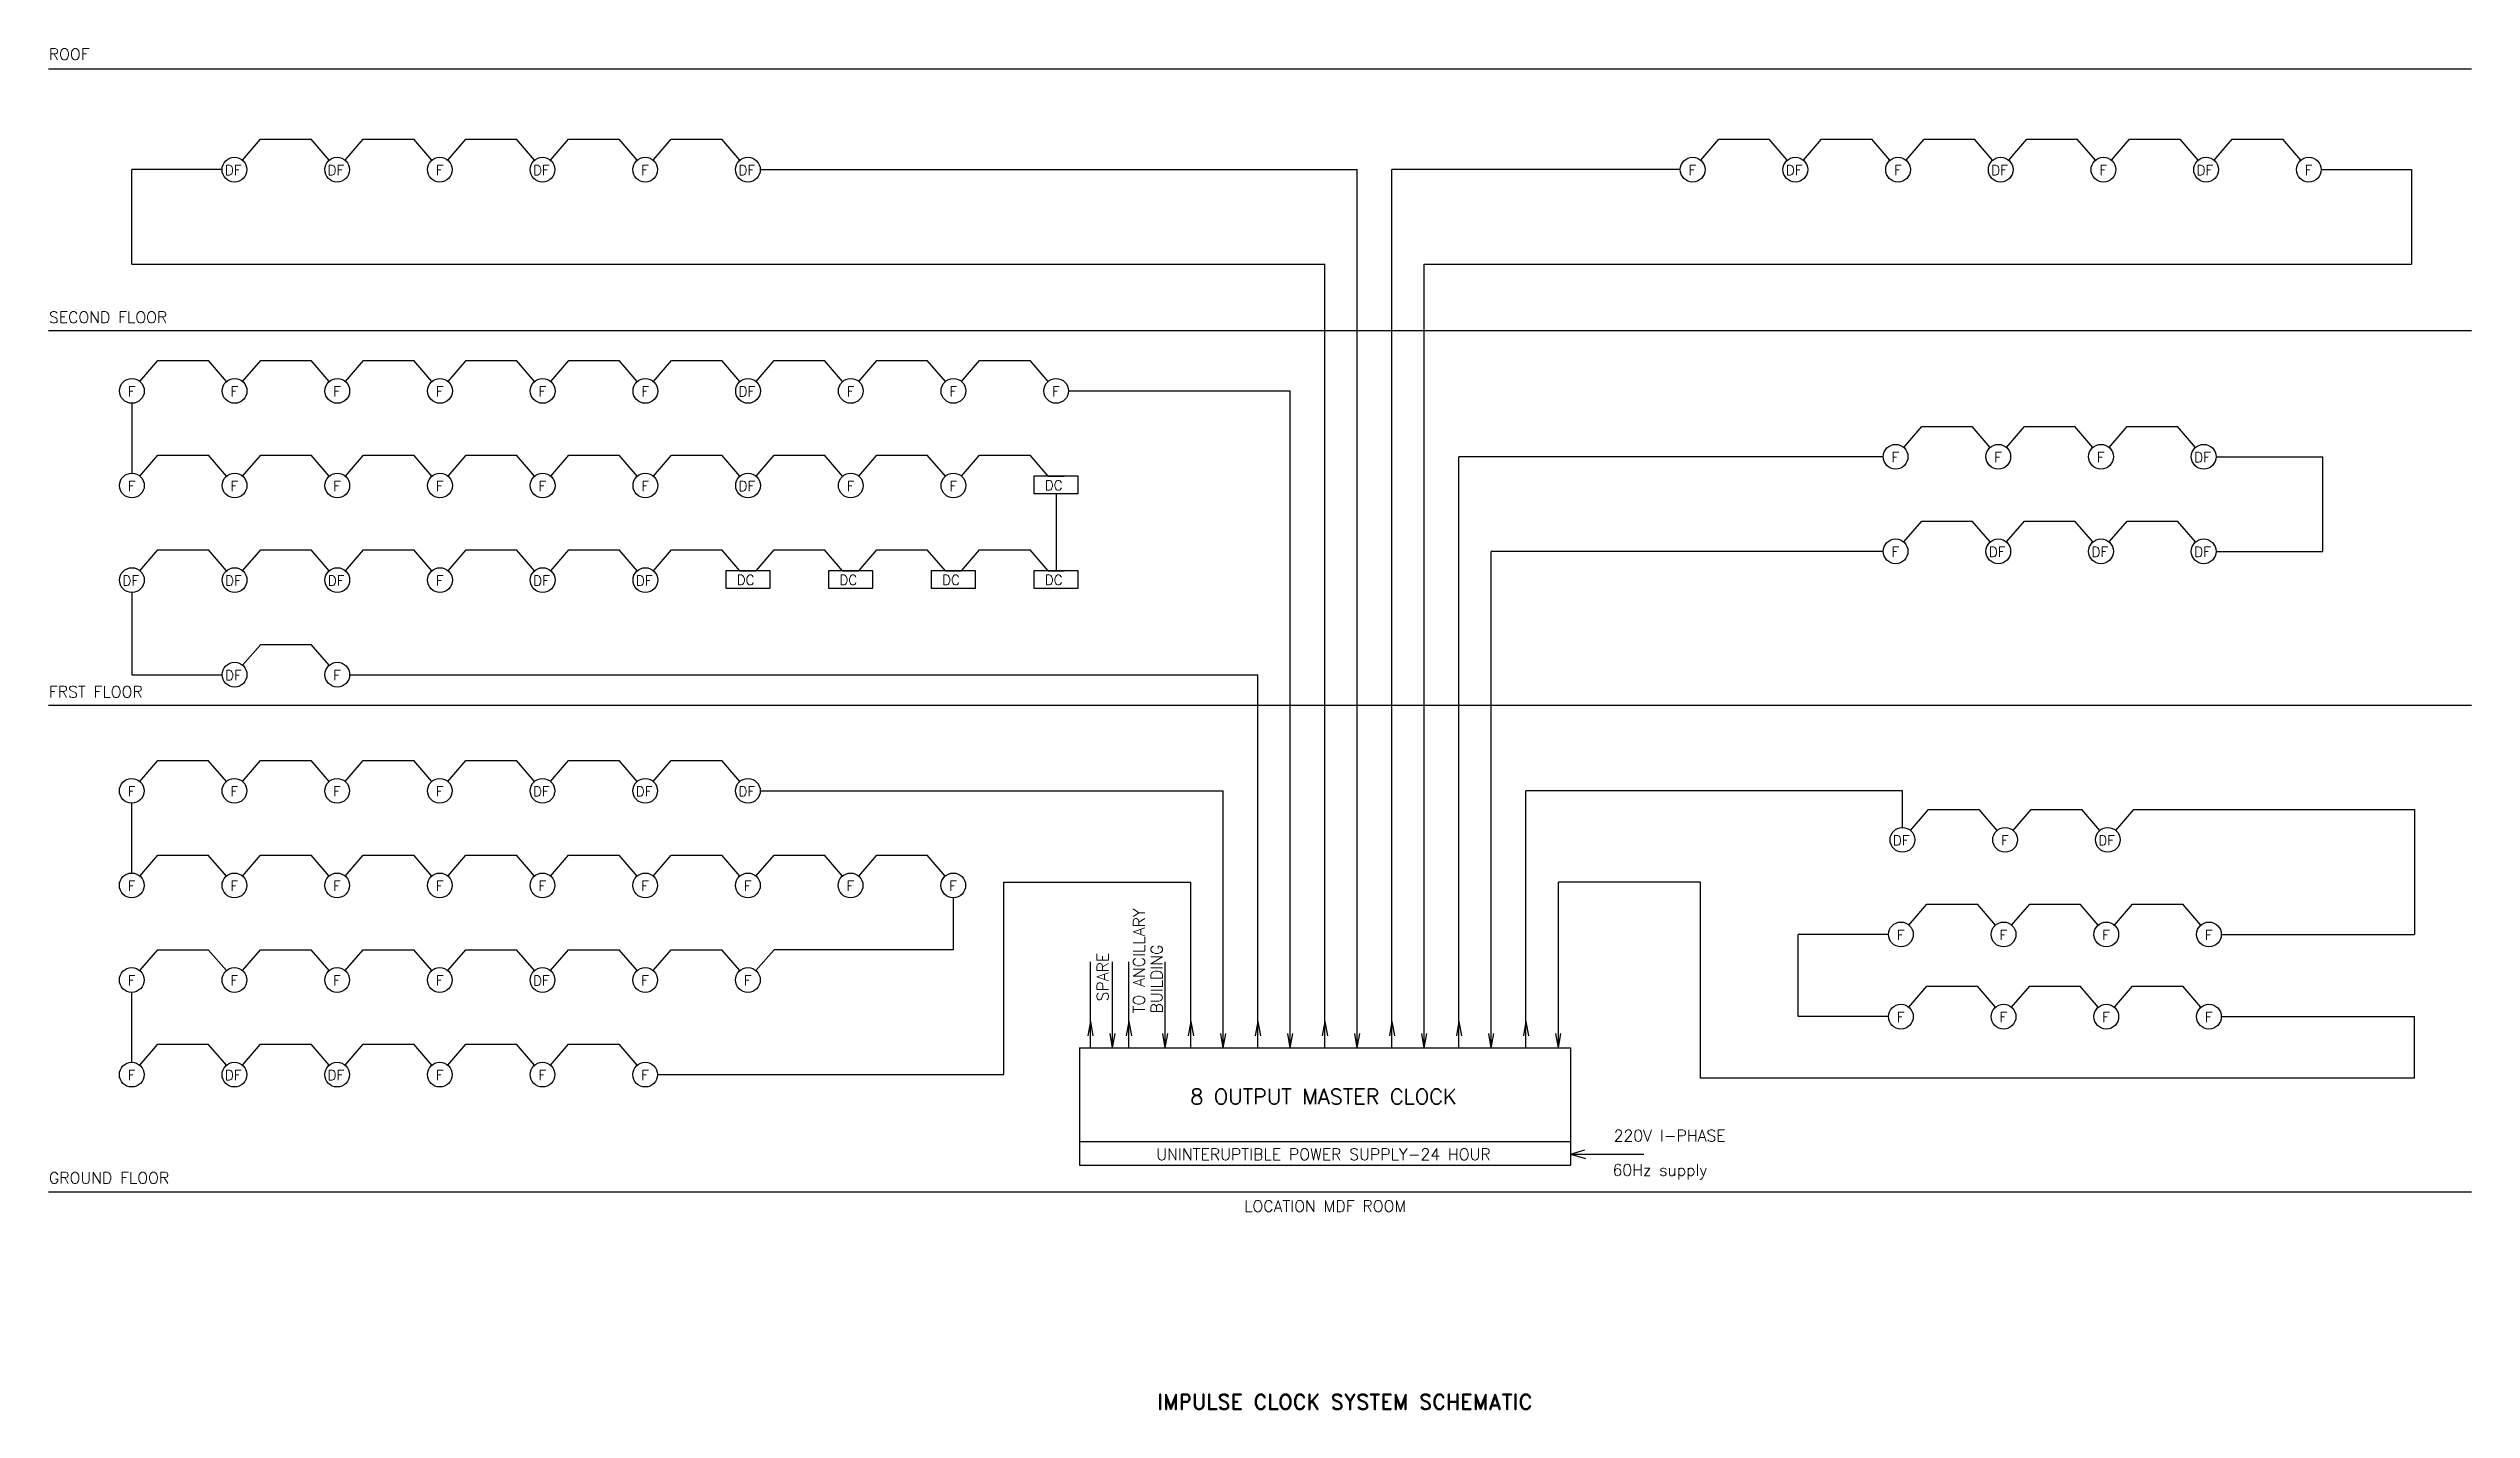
# Model space of a CAD drawing. Extents: x 225612.6 to 225707.8, y 234753.9 to 234807.3.
import ezdxf
from ezdxf.enums import TextEntityAlignment as Align

# ---------------------------------------------------------------- set-up
doc = ezdxf.new("R2010")
doc.units = 0
doc.header["$LTSCALE"] = 1000
doc.header["$MEASUREMENT"] = 0
doc.linetypes.add('DASHDOT', pattern=[1, 0.5, -0.25, 0, -0.25])
doc.layers.add('BORDER', color=4, linetype='CONTINUOUS')
doc.layers.add('CLK-PA', color=4, linetype='CONTINUOUS')
doc.styles.add('ROMAND', font='ROMAND.shx', dxfattribs={"height": 1000})
doc.styles.add('ROMANS', font='ROMANS.shx', dxfattribs={"height": 200})

msp = doc.modelspace()

# ---------------------------------------------------------------- linework, layer by layer
at = {"layer": 'BORDER', "color": 1, "linetype": 'DASHDOT'}
for p, q in [((225612.571, 234806.54), (225707.758, 234806.54)), ((225612.571, 234796.262), (225707.758, 234796.262)), ((225612.571, 234781.551), (225707.758, 234781.551)), ((225612.571, 234762.439), (225707.758, 234762.439))]:
    msp.add_line(p, q, dxfattribs=at)
at = {"layer": 'CLK-PA', "color": 4}
for p, q in [((225620.194, 234802.951), (225620.902, 234803.773)), ((225620.902, 234803.773), (225622.886, 234803.773)), ((225623.593, 234802.951), (225622.886, 234803.773)), ((225624.228, 234802.951), (225624.936, 234803.773)), ((225624.936, 234803.773), (225626.92, 234803.773)), ((225627.628, 234802.951), (225626.92, 234803.773)), ((225628.262, 234802.951), (225628.97, 234803.773)), ((225628.97, 234803.773), (225630.954, 234803.773)), ((225631.662, 234802.951), (225630.954, 234803.773)), ((225632.296, 234802.951), (225633.004, 234803.773)), ((225633.004, 234803.773), (225634.988, 234803.773)), ((225635.696, 234802.951), (225634.988, 234803.773)), ((225636.33, 234802.951), (225637.038, 234803.773)), ((225637.038, 234803.773), (225639.022, 234803.773)), ((225639.73, 234802.951), (225639.022, 234803.773)), ((225677.478, 234802.951), (225678.186, 234803.773)), ((225678.186, 234803.773), (225680.169, 234803.773)), ((225680.877, 234802.951), (225680.169, 234803.773)), ((225681.512, 234802.951), (225682.22, 234803.773)), ((225682.22, 234803.773), (225684.203, 234803.773)), ((225684.911, 234802.951), (225684.203, 234803.773)), ((225685.546, 234802.951), (225686.254, 234803.773)), ((225686.254, 234803.773), (225688.237, 234803.773)), ((225688.945, 234802.951), (225688.237, 234803.773)), ((225689.58, 234802.951), (225690.288, 234803.773)), ((225690.288, 234803.773), (225692.272, 234803.773)), ((225692.98, 234802.951), (225692.272, 234803.773)), ((225693.614, 234802.951), (225694.322, 234803.773)), ((225694.322, 234803.773), (225696.306, 234803.773)), ((225697.014, 234802.951), (225696.306, 234803.773)), ((225697.648, 234802.951), (225698.356, 234803.773)), ((225698.356, 234803.773), (225700.34, 234803.773)), ((225701.048, 234802.951), (225700.34, 234803.773)), ((225615.843, 234798.867), (225615.843, 234802.582)), ((225640.534, 234802.582), (225663.987, 234802.582)), ((225663.987, 234768.102), (225663.987, 234802.582)), ((225665.346, 234768.102), (225665.346, 234802.582)), ((225676.674, 234802.582), (225665.346, 234802.582)), ((225705.399, 234802.582), (225705.399, 234798.867)), ((225615.843, 234798.867), (225662.714, 234798.867)), ((225662.714, 234768.102), (225662.714, 234798.867)), ((225666.62, 234768.102), (225666.62, 234798.867)), ((225666.62, 234798.867), (225705.399, 234798.867)), ((225616.166, 234794.262), (225616.874, 234795.084)), ((225616.874, 234795.084), (225618.858, 234795.084)), ((225619.566, 234794.262), (225618.858, 234795.084)), ((225620.2, 234794.262), (225620.908, 234795.084)), ((225620.908, 234795.084), (225622.892, 234795.084)), ((225623.6, 234794.262), (225622.892, 234795.084)), ((225624.235, 234794.262), (225624.943, 234795.084)), ((225624.943, 234795.084), (225626.926, 234795.084)), ((225627.634, 234794.262), (225626.926, 234795.084)), ((225628.269, 234794.262), (225628.977, 234795.084)), ((225628.977, 234795.084), (225630.96, 234795.084)), ((225631.668, 234794.262), (225630.96, 234795.084)), ((225632.303, 234794.262), (225633.011, 234795.084)), ((225633.011, 234795.084), (225634.994, 234795.084)), ((225635.702, 234794.262), (225634.994, 234795.084)), ((225636.337, 234794.262), (225637.045, 234795.084)), ((225637.045, 234795.084), (225639.028, 234795.084)), ((225639.736, 234794.262), (225639.028, 234795.084)), ((225640.371, 234794.262), (225641.079, 234795.084)), ((225641.079, 234795.084), (225643.062, 234795.084)), ((225643.77, 234794.262), (225643.062, 234795.084)), ((225644.405, 234794.262), (225645.113, 234795.084)), ((225645.113, 234795.084), (225647.096, 234795.084)), ((225647.804, 234794.262), (225647.096, 234795.084)), ((225648.439, 234794.262), (225649.147, 234795.084)), ((225649.147, 234795.084), (225651.131, 234795.084)), ((225651.839, 234794.262), (225651.131, 234795.084)), ((225615.849, 234793.407), (225615.849, 234790.665)), ((225652.642, 234793.893), (225661.355, 234793.893)), ((225661.355, 234768.102), (225661.355, 234793.893)), ((225685.451, 234791.676), (225686.159, 234792.498)), ((225686.159, 234792.498), (225688.142, 234792.498)), ((225688.85, 234791.676), (225688.142, 234792.498)), ((225689.485, 234791.676), (225690.193, 234792.498)), ((225690.193, 234792.498), (225692.176, 234792.498)), ((225692.884, 234791.676), (225692.176, 234792.498)), ((225693.519, 234791.676), (225694.227, 234792.498)), ((225694.227, 234792.498), (225696.21, 234792.498)), ((225696.918, 234791.676), (225696.21, 234792.498)), ((225616.166, 234790.547), (225616.874, 234791.369)), ((225616.874, 234791.369), (225618.858, 234791.369)), ((225619.566, 234790.547), (225618.858, 234791.369)), ((225620.2, 234790.547), (225620.908, 234791.369)), ((225620.908, 234791.369), (225622.892, 234791.369)), ((225623.6, 234790.547), (225622.892, 234791.369)), ((225624.235, 234790.547), (225624.943, 234791.369)), ((225624.943, 234791.369), (225626.926, 234791.369)), ((225627.634, 234790.547), (225626.926, 234791.369)), ((225628.269, 234790.547), (225628.977, 234791.369)), ((225628.977, 234791.369), (225630.96, 234791.369)), ((225631.668, 234790.547), (225630.96, 234791.369)), ((225632.303, 234790.547), (225633.011, 234791.369)), ((225633.011, 234791.369), (225634.994, 234791.369)), ((225635.702, 234790.547), (225634.994, 234791.369)), ((225636.337, 234790.547), (225637.045, 234791.369)), ((225637.045, 234791.369), (225639.028, 234791.369)), ((225639.736, 234790.547), (225639.028, 234791.369)), ((225640.371, 234790.547), (225641.079, 234791.369)), ((225641.079, 234791.369), (225643.062, 234791.369)), ((225643.77, 234790.547), (225643.062, 234791.369)), ((225644.405, 234790.547), (225645.113, 234791.369)), ((225645.113, 234791.369), (225647.096, 234791.369)), ((225647.804, 234790.547), (225647.096, 234791.369)), ((225648.439, 234790.547), (225649.147, 234791.369)), ((225649.147, 234791.369), (225651.131, 234791.369)), ((225651.839, 234790.547), (225651.131, 234791.369)), ((225667.979, 234768.102), (225667.979, 234791.308)), ((225684.647, 234791.308), (225667.979, 234791.308)), ((225651.839, 234790.547), (225652.473, 234790.547)), ((225652.156, 234789.86), (225652.156, 234786.832)), ((225685.451, 234787.961), (225686.159, 234788.784)), ((225686.159, 234788.784), (225688.142, 234788.784)), ((225688.85, 234787.961), (225688.142, 234788.784)), ((225689.485, 234787.961), (225690.193, 234788.784)), ((225690.193, 234788.784), (225692.176, 234788.784)), ((225692.884, 234787.961), (225692.176, 234788.784)), ((225693.519, 234787.961), (225694.227, 234788.784)), ((225694.227, 234788.784), (225696.21, 234788.784)), ((225696.918, 234787.961), (225696.21, 234788.784)), ((225616.166, 234786.832), (225616.874, 234787.655)), ((225616.874, 234787.655), (225618.858, 234787.655)), ((225619.566, 234786.832), (225618.858, 234787.655)), ((225620.2, 234786.832), (225620.908, 234787.655)), ((225620.908, 234787.655), (225622.892, 234787.655)), ((225623.6, 234786.832), (225622.892, 234787.655)), ((225624.235, 234786.832), (225624.943, 234787.655)), ((225624.943, 234787.655), (225626.926, 234787.655)), ((225627.634, 234786.832), (225626.926, 234787.655)), ((225628.269, 234786.832), (225628.977, 234787.655)), ((225628.977, 234787.655), (225630.96, 234787.655)), ((225631.668, 234786.832), (225630.96, 234787.655)), ((225632.303, 234786.832), (225633.011, 234787.655)), ((225633.011, 234787.655), (225634.994, 234787.655)), ((225635.702, 234786.832), (225634.994, 234787.655)), ((225636.337, 234786.832), (225637.045, 234787.655)), ((225637.045, 234787.655), (225639.028, 234787.655)), ((225639.736, 234786.832), (225639.028, 234787.655)), ((225640.371, 234786.832), (225641.079, 234787.655)), ((225641.079, 234787.655), (225643.062, 234787.655)), ((225643.77, 234786.832), (225643.062, 234787.655)), ((225644.405, 234786.832), (225645.113, 234787.655)), ((225645.113, 234787.655), (225647.096, 234787.655)), ((225647.804, 234786.832), (225647.096, 234787.655)), ((225648.439, 234786.832), (225649.147, 234787.655)), ((225649.147, 234787.655), (225651.131, 234787.655)), ((225651.839, 234786.832), (225651.131, 234787.655)), ((225669.252, 234768.102), (225669.252, 234787.593)), ((225684.647, 234787.593), (225669.252, 234787.593)), ((225639.736, 234786.832), (225640.371, 234786.832)), ((225643.77, 234786.832), (225644.405, 234786.832)), ((225647.804, 234786.832), (225648.439, 234786.832)), ((225651.839, 234786.832), (225652.473, 234786.832)), ((225615.849, 234785.977), (225615.849, 234782.749)), ((225620.2, 234783.118), (225620.908, 234783.94)), ((225620.908, 234783.94), (225622.892, 234783.94)), ((225623.6, 234783.118), (225622.892, 234783.94)), ((225615.849, 234782.749), (225619.397, 234782.749)), ((225624.404, 234782.749), (225660.081, 234782.749)), ((225660.081, 234768.102), (225660.081, 234782.749)), ((225616.16, 234778.558), (225616.868, 234779.38)), ((225616.868, 234779.38), (225618.851, 234779.38)), ((225619.559, 234778.558), (225618.851, 234779.38)), ((225620.194, 234778.558), (225620.902, 234779.38)), ((225620.902, 234779.38), (225622.886, 234779.38)), ((225623.593, 234778.558), (225622.886, 234779.38)), ((225624.228, 234778.558), (225624.936, 234779.38)), ((225624.936, 234779.38), (225626.92, 234779.38)), ((225627.628, 234778.558), (225626.92, 234779.38)), ((225628.262, 234778.558), (225628.97, 234779.38)), ((225628.97, 234779.38), (225630.954, 234779.38)), ((225631.662, 234778.558), (225630.954, 234779.38)), ((225632.296, 234778.558), (225633.004, 234779.38)), ((225633.004, 234779.38), (225634.988, 234779.38)), ((225635.696, 234778.558), (225634.988, 234779.38)), ((225636.33, 234778.558), (225637.038, 234779.38)), ((225637.038, 234779.38), (225639.022, 234779.38)), ((225639.73, 234778.558), (225639.022, 234779.38)), ((225640.534, 234778.189), (225658.722, 234778.189)), ((225658.722, 234768.102), (225658.722, 234778.189)), ((225670.611, 234768.102), (225670.611, 234778.189)), ((225685.401, 234778.189), (225670.611, 234778.189)), ((225685.401, 234776.751), (225685.401, 234778.189)), ((225615.843, 234774.961), (225615.843, 234777.703)), ((225685.718, 234776.633), (225686.426, 234777.455)), ((225686.426, 234777.455), (225688.41, 234777.455)), ((225689.118, 234776.633), (225688.41, 234777.455)), ((225689.752, 234776.633), (225690.46, 234777.455)), ((225690.46, 234777.455), (225692.444, 234777.455)), ((225693.152, 234776.633), (225692.444, 234777.455)), ((225693.786, 234776.633), (225694.494, 234777.455)), ((225694.494, 234777.455), (225705.511, 234777.455)), ((225705.511, 234777.455), (225705.511, 234772.55)), ((225616.16, 234774.843), (225616.868, 234775.666)), ((225616.868, 234775.666), (225618.851, 234775.666)), ((225619.559, 234774.843), (225618.851, 234775.666)), ((225620.194, 234774.843), (225620.902, 234775.666)), ((225620.902, 234775.666), (225622.886, 234775.666)), ((225623.593, 234774.843), (225622.886, 234775.666)), ((225624.228, 234774.843), (225624.936, 234775.666)), ((225624.936, 234775.666), (225626.92, 234775.666)), ((225627.628, 234774.843), (225626.92, 234775.666)), ((225628.262, 234774.843), (225628.97, 234775.666)), ((225628.97, 234775.666), (225630.954, 234775.666)), ((225631.662, 234774.843), (225630.954, 234775.666)), ((225632.296, 234774.843), (225633.004, 234775.666)), ((225633.004, 234775.666), (225634.988, 234775.666)), ((225635.696, 234774.843), (225634.988, 234775.666)), ((225636.33, 234774.843), (225637.038, 234775.666)), ((225637.038, 234775.666), (225639.022, 234775.666)), ((225639.73, 234774.843), (225639.022, 234775.666)), ((225640.365, 234774.843), (225641.073, 234775.666)), ((225641.073, 234775.666), (225643.056, 234775.666)), ((225643.764, 234774.843), (225643.056, 234775.666)), ((225644.399, 234774.843), (225645.107, 234775.666)), ((225645.107, 234775.666), (225647.09, 234775.666)), ((225647.798, 234774.843), (225647.09, 234775.666)), ((225650.104, 234767.046), (225650.104, 234774.602)), ((225650.104, 234774.602), (225657.449, 234774.602)), ((225657.449, 234768.102), (225657.449, 234774.602)), ((225671.885, 234768.102), (225671.885, 234774.602)), ((225677.465, 234774.602), (225671.885, 234774.602)), ((225677.465, 234766.91), (225677.465, 234774.602)), ((225685.658, 234772.918), (225686.366, 234773.741)), ((225686.366, 234773.741), (225688.35, 234773.741)), ((225689.058, 234772.918), (225688.35, 234773.741)), ((225689.692, 234772.918), (225690.4, 234773.741)), ((225690.4, 234773.741), (225692.384, 234773.741)), ((225693.092, 234772.918), (225692.384, 234773.741)), ((225693.726, 234772.918), (225694.434, 234773.741)), ((225694.434, 234773.741), (225696.418, 234773.741)), ((225697.126, 234772.918), (225696.418, 234773.741)), ((225681.307, 234769.322), (225681.307, 234772.55)), ((225684.854, 234772.55), (225681.307, 234772.55)), ((225697.929, 234772.55), (225705.511, 234772.55)), ((225616.16, 234771.129), (225616.868, 234771.951)), ((225616.868, 234771.951), (225618.851, 234771.951)), ((225619.559, 234771.129), (225618.851, 234771.951)), ((225620.194, 234771.129), (225620.902, 234771.951)), ((225620.902, 234771.951), (225622.886, 234771.951)), ((225623.593, 234771.129), (225622.886, 234771.951)), ((225624.228, 234771.129), (225624.936, 234771.951)), ((225624.936, 234771.951), (225626.92, 234771.951)), ((225627.628, 234771.129), (225626.92, 234771.951)), ((225628.262, 234771.129), (225628.97, 234771.951)), ((225628.97, 234771.951), (225630.954, 234771.951)), ((225631.662, 234771.129), (225630.954, 234771.951)), ((225632.296, 234771.129), (225633.004, 234771.951)), ((225633.004, 234771.951), (225634.988, 234771.951)), ((225635.696, 234771.129), (225634.988, 234771.951)), ((225636.33, 234771.129), (225637.038, 234771.951)), ((225637.038, 234771.951), (225639.022, 234771.951)), ((225639.73, 234771.129), (225639.022, 234771.951)), ((225640.365, 234771.129), (225641.073, 234771.951)), ((225648.115, 234771.951), (225641.073, 234771.951)), ((225653.503, 234768.102), (225653.503, 234771.472)), ((225654.376, 234768.102), (225654.376, 234771.472)), ((225655.014, 234768.102), (225655.014, 234771.472)), ((225656.444, 234768.102), (225656.444, 234771.472)), ((225685.658, 234769.69), (225686.366, 234770.513)), ((225686.366, 234770.513), (225688.35, 234770.513)), ((225689.058, 234769.69), (225688.35, 234770.513)), ((225689.692, 234769.69), (225690.4, 234770.513)), ((225690.4, 234770.513), (225692.384, 234770.513)), ((225693.092, 234769.69), (225692.384, 234770.513)), ((225693.726, 234769.69), (225694.434, 234770.513)), ((225694.434, 234770.513), (225696.418, 234770.513)), ((225697.126, 234769.69), (225696.418, 234770.513)), ((225615.843, 234767.532), (225615.843, 234770.274)), ((225653.503, 234769.132), (225653.402, 234768.572)), ((225653.503, 234769.132), (225653.603, 234768.572)), ((225654.376, 234768.102), (225654.275, 234768.661)), ((225654.376, 234768.102), (225654.476, 234768.661)), ((225655.014, 234769.132), (225654.913, 234768.572)), ((225655.014, 234769.132), (225655.115, 234768.572)), ((225656.444, 234768.102), (225656.343, 234768.661)), ((225656.444, 234768.102), (225656.544, 234768.661)), ((225657.449, 234769.132), (225657.348, 234768.572)), ((225657.449, 234769.132), (225657.55, 234768.572)), ((225658.722, 234768.102), (225658.622, 234768.661)), ((225658.722, 234768.102), (225658.823, 234768.661)), ((225660.081, 234769.132), (225659.981, 234768.572)), ((225660.081, 234769.132), (225660.182, 234768.572)), ((225661.355, 234768.102), (225661.254, 234768.661)), ((225661.355, 234768.102), (225661.455, 234768.661)), ((225662.714, 234769.132), (225662.613, 234768.572)), ((225662.714, 234769.132), (225662.815, 234768.572)), ((225663.987, 234768.102), (225663.887, 234768.661)), ((225663.987, 234768.102), (225664.088, 234768.661)), ((225665.346, 234769.132), (225665.246, 234768.572)), ((225665.346, 234769.132), (225665.447, 234768.572)), ((225666.62, 234768.102), (225666.519, 234768.661)), ((225666.62, 234768.102), (225666.72, 234768.661)), ((225667.979, 234769.132), (225667.878, 234768.572)), ((225667.979, 234769.132), (225668.08, 234768.572)), ((225669.252, 234768.102), (225669.152, 234768.661)), ((225669.252, 234768.102), (225669.353, 234768.661)), ((225670.611, 234769.132), (225670.511, 234768.572)), ((225670.611, 234769.132), (225670.712, 234768.572)), ((225671.885, 234768.102), (225671.784, 234768.661)), ((225671.885, 234768.102), (225671.985, 234768.661)), ((225684.854, 234769.322), (225681.307, 234769.322)), ((225697.929, 234769.322), (225705.511, 234769.322)), ((225705.511, 234766.91), (225705.511, 234769.322)), ((225616.16, 234767.414), (225616.868, 234768.236)), ((225616.868, 234768.236), (225618.851, 234768.236)), ((225619.559, 234767.414), (225618.851, 234768.236)), ((225620.194, 234767.414), (225620.902, 234768.236)), ((225620.902, 234768.236), (225622.886, 234768.236)), ((225623.593, 234767.414), (225622.886, 234768.236)), ((225624.228, 234767.414), (225624.936, 234768.236)), ((225624.936, 234768.236), (225626.92, 234768.236)), ((225627.628, 234767.414), (225626.92, 234768.236)), ((225628.262, 234767.414), (225628.97, 234768.236)), ((225628.97, 234768.236), (225630.954, 234768.236)), ((225631.662, 234767.414), (225630.954, 234768.236)), ((225632.296, 234767.414), (225633.004, 234768.236)), ((225633.004, 234768.236), (225634.988, 234768.236)), ((225635.696, 234767.414), (225634.988, 234768.236)), ((225636.499, 234767.046), (225650.104, 234767.046)), ((225705.511, 234766.91), (225677.465, 234766.91)), ((225672.357, 234763.92), (225672.923, 234764.091)), ((225672.365, 234763.917), (225672.946, 234763.758))]:
    msp.add_line(p, q, dxfattribs=at)
at = {"layer": 'CLK-PA'}
for p, q in [((225619.39, 234802.582), (225615.843, 234802.582)), ((225701.851, 234802.582), (225705.399, 234802.582)), ((225697.722, 234791.308), (225701.91, 234791.308)), ((225701.91, 234787.593), (225701.91, 234791.308)), ((225697.722, 234787.593), (225701.91, 234787.593)), ((225648.115, 234773.988), (225648.115, 234771.951))]:
    msp.add_line(p, q, dxfattribs=at)
at = {"layer": 'CLK-PA', "color": 4}
for points in [[(225651.284, 234790.547), (225651.284, 234789.86), (225653.028, 234789.86), (225653.028, 234790.547)], [(225639.181, 234786.832), (225639.181, 234786.146), (225640.926, 234786.146), (225640.926, 234786.832)], [(225643.215, 234786.832), (225643.215, 234786.146), (225644.96, 234786.146), (225644.96, 234786.832)], [(225647.249, 234786.832), (225647.249, 234786.146), (225648.994, 234786.146), (225648.994, 234786.832)], [(225651.284, 234786.832), (225651.284, 234786.146), (225653.028, 234786.146), (225653.028, 234786.832)]]:
    msp.add_lwpolyline(points, close=True, dxfattribs=at)
for points in [[(225653.073, 234768.101), (225672.356, 234768.101)], [(225653.073, 234768.101), (225653.073, 234763.495)], [(225672.356, 234768.101), (225672.356, 234763.495)], [(225653.073, 234764.416), (225672.356, 234764.416)], [(225672.356, 234763.919), (225675.24, 234763.919)], [(225653.073, 234763.495), (225672.356, 234763.495)]]:
    msp.add_lwpolyline(points, dxfattribs=at)
for centre in [(225619.877, 234802.582), (225623.911, 234802.582), (225627.945, 234802.582), (225631.979, 234802.582), (225636.013, 234802.582), (225640.047, 234802.582), (225677.161, 234802.582), (225681.195, 234802.582), (225685.229, 234802.582), (225689.263, 234802.582), (225693.297, 234802.582), (225697.331, 234802.582), (225701.365, 234802.582), (225615.849, 234793.893), (225619.883, 234793.893), (225623.917, 234793.893), (225627.951, 234793.893), (225631.985, 234793.893), (225636.02, 234793.893), (225640.054, 234793.893), (225644.088, 234793.893), (225648.122, 234793.893), (225652.156, 234793.893), (225685.133, 234791.308), (225689.167, 234791.308), (225693.201, 234791.308), (225697.236, 234791.308), (225615.849, 234790.178), (225619.883, 234790.178), (225623.917, 234790.178), (225627.951, 234790.178), (225631.985, 234790.178), (225636.02, 234790.178), (225640.054, 234790.178), (225644.088, 234790.178), (225648.122, 234790.178), (225685.133, 234787.593), (225689.167, 234787.593), (225693.201, 234787.593), (225697.236, 234787.593), (225615.849, 234786.464), (225619.883, 234786.464), (225623.917, 234786.464), (225627.951, 234786.464), (225631.985, 234786.464), (225636.02, 234786.464), (225619.883, 234782.749), (225623.917, 234782.749), (225615.843, 234778.189), (225619.877, 234778.189), (225623.911, 234778.189), (225627.945, 234778.189), (225631.979, 234778.189), (225636.013, 234778.189), (225640.047, 234778.189), (225685.401, 234776.265), (225689.435, 234776.265), (225693.469, 234776.265), (225615.843, 234774.475), (225619.877, 234774.475), (225623.911, 234774.475), (225627.945, 234774.475), (225631.979, 234774.475), (225636.013, 234774.475), (225640.047, 234774.475), (225644.081, 234774.475), (225648.115, 234774.475), (225685.341, 234772.55), (225689.375, 234772.55), (225693.409, 234772.55), (225697.443, 234772.55), (225615.843, 234770.76), (225619.877, 234770.76), (225623.911, 234770.76), (225627.945, 234770.76), (225631.979, 234770.76), (225636.013, 234770.76), (225640.047, 234770.76), (225685.341, 234769.322), (225689.375, 234769.322), (225693.409, 234769.322), (225697.443, 234769.322), (225615.843, 234767.046), (225619.877, 234767.046), (225623.911, 234767.046), (225627.945, 234767.046), (225631.979, 234767.046), (225636.013, 234767.046)]:
    msp.add_circle(centre, 0.486, dxfattribs=at)

# ---------------------------------------------------------------- texts
at = {"layer": 'BORDER', "color": 4, "linetype": 'Continuous', "style": 'ROMANS'}
for s, p in [('ROOF', (225612.585, 234806.889)), ('SECOND FLOOR', (225612.591, 234796.56)), ('FRST FLOOR', (225612.591, 234781.852)), ('GROUND FLOOR', (225612.591, 234762.765))]:
    msp.add_text(s, height=0.45, dxfattribs=at).set_placement(p)
at = {"layer": 'CLK-PA', "color": 4, "style": 'ROMANS'}
for s, p in [('DF', (225619.504, 234802.366)), ('DF', (225623.538, 234802.366)), ('F', (225627.786, 234802.366)), ('DF', (225631.606, 234802.366)), ('F', (225635.854, 234802.366)), ('DF', (225639.674, 234802.366)), ('F', (225677.001, 234802.366)), ('DF', (225680.822, 234802.366)), ('F', (225685.07, 234802.366)), ('DF', (225688.89, 234802.366)), ('F', (225693.138, 234802.366)), ('DF', (225696.958, 234802.366)), ('F', (225701.206, 234802.366)), ('F', (225615.69, 234793.677)), ('F', (225619.724, 234793.677)), ('F', (225623.758, 234793.677)), ('F', (225627.792, 234793.677)), ('F', (225631.826, 234793.677)), ('F', (225635.86, 234793.677)), ('DF', (225639.681, 234793.677)), ('F', (225643.929, 234793.677)), ('F', (225647.963, 234793.677)), ('F', (225651.997, 234793.677)), ('F', (225684.974, 234791.092)), ('F', (225689.008, 234791.092)), ('F', (225693.042, 234791.092)), ('DF', (225696.863, 234791.092)), ('F', (225615.69, 234789.962)), ('F', (225619.724, 234789.962)), ('F', (225623.758, 234789.962)), ('F', (225627.792, 234789.962)), ('F', (225631.826, 234789.962)), ('F', (225635.86, 234789.962)), ('DF', (225639.681, 234789.962)), ('F', (225643.929, 234789.962)), ('F', (225647.963, 234789.962)), ('DC', (225651.709, 234789.991)), ('F', (225684.974, 234787.377)), ('DF', (225688.795, 234787.377)), ('DF', (225692.829, 234787.377)), ('DF', (225696.863, 234787.377)), ('DF', (225615.476, 234786.248)), ('DF', (225619.51, 234786.248)), ('DF', (225623.544, 234786.248)), ('F', (225627.792, 234786.248)), ('DF', (225631.613, 234786.248)), ('DF', (225635.647, 234786.248)), ('DC', (225639.607, 234786.277)), ('DC', (225643.641, 234786.277)), ('DC', (225647.675, 234786.277)), ('DC', (225651.709, 234786.277)), ('DF', (225619.51, 234782.533)), ('F', (225623.758, 234782.533)), ('F', (225615.684, 234777.974)), ('F', (225619.718, 234777.974)), ('F', (225623.752, 234777.974)), ('F', (225627.786, 234777.974)), ('DF', (225631.606, 234777.974)), ('DF', (225635.64, 234777.974)), ('DF', (225639.674, 234777.974)), ('DF', (225685.028, 234776.049)), ('F', (225689.276, 234776.049)), ('DF', (225693.096, 234776.049)), ('F', (225615.684, 234774.259)), ('F', (225619.718, 234774.259)), ('F', (225623.752, 234774.259)), ('F', (225627.786, 234774.259)), ('F', (225631.82, 234774.259)), ('F', (225635.854, 234774.259)), ('F', (225639.888, 234774.259)), ('F', (225643.922, 234774.259)), ('F', (225647.956, 234774.259)), ('F', (225685.182, 234772.334)), ('F', (225689.216, 234772.334)), ('F', (225693.25, 234772.334)), ('F', (225697.284, 234772.334)), ('F', (225615.684, 234770.544)), ('F', (225619.718, 234770.544)), ('F', (225623.752, 234770.544)), ('F', (225627.786, 234770.544)), ('DF', (225631.606, 234770.544)), ('F', (225635.854, 234770.544)), ('F', (225639.888, 234770.544)), ('F', (225685.182, 234769.106)), ('F', (225689.216, 234769.106)), ('F', (225693.25, 234769.106)), ('F', (225697.284, 234769.106)), ('F', (225615.684, 234766.83)), ('DF', (225619.504, 234766.83)), ('DF', (225623.538, 234766.83)), ('F', (225627.786, 234766.83)), ('F', (225631.82, 234766.83)), ('F', (225635.854, 234766.83))]:
    msp.add_text(s, height=0.39, dxfattribs=at).set_placement(p)
at = {"layer": 'CLK-PA', "color": 4, "linetype": 'Continuous', "style": 'ROMANS'}
for s, p in [('TO ANCILLARY', (225655.635, 234769.449)), ('SPARE', (225654.211, 234769.922)), ('BUILDING', (225656.331, 234769.449))]:
    msp.add_text(s, height=0.45, rotation=90, dxfattribs=at).set_placement(p)
for s, height, p in [('8 OUTPUT MASTER CLOCK', 0.6, (225662.66, 234766.182)), ('220V I-PHASE', 0.45, (225676.258, 234764.647)), ('UNINTERUPTIBLE POWER SUPPLY-24 HOUR', 0.45, (225662.66, 234763.914)), ('60Hz supply', 0.45, (225675.875, 234763.224)), ('LOCATION MDF ROOM', 0.45, (225662.724, 234761.882))]:
    msp.add_text(s, height=height, dxfattribs=at).set_placement(p, align=Align.MIDDLE)
at = {"layer": 'CLK-PA', "color": 4, "style": 'ROMAND'}
msp.add_text('IMPULSE CLOCK SYSTEM SCHEMATIC', height=0.6, dxfattribs=at).set_placement((225663.495, 234754.195), align=Align.MIDDLE)

doc.saveas('drawing.dxf')
